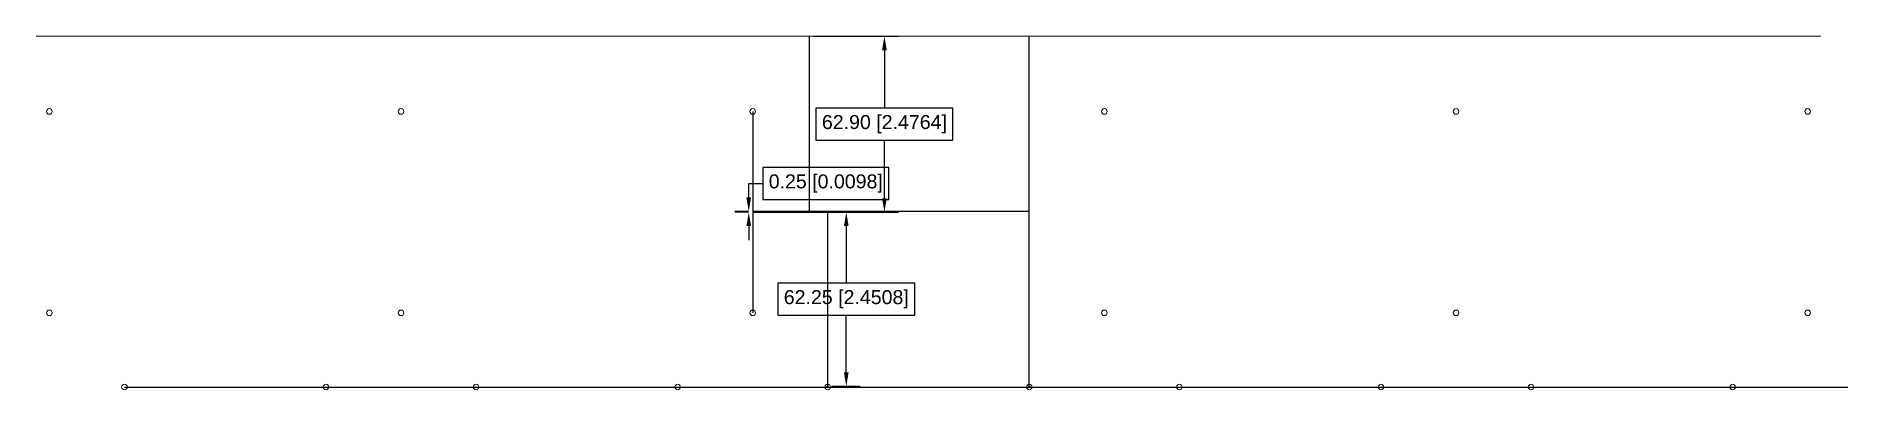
# Model space of a CAD drawing. Header units: millimetres. Extents: x -1625 to -978, y 2181 to 2307.
import ezdxf

# ---------------------------------------------------------------- set-up
doc = ezdxf.new("R2010")
doc.units = ezdxf.units.MM
doc.header["$MEASUREMENT"] = 0
doc.layers.add('Cells', color=7, linetype='Continuous')
doc.styles.get("Standard").update_dxf_attribs({"font": 'arial.ttf'})
doc.dimstyles.get("Standard").update_dxf_attribs({"dimtxt": 5, "dimasz": 5, "dimexe": 5, "dimexo": 1.5, "dimgap": -2.5, "dimtad": 0, "dimtih": 1, "dimtoh": 1, "dimzin": 0, "dimdsep": 46, "dimtxsty": 'Standard', "dimcen": 5, "dimazin": 0, "dimtfac": 1, "dimtofl": 0, "dimtmove": 0, "dimatfit": 3, "dimfxl": 1, "dimtolj": 1, "dimtzin": 0, "dimarcsym": 0})

# ---------------------------------------------------------------- blocks, each defined once
blk = doc.blocks.new('*U5')
at = {"layer": 'Cells', "color": 2, "lineweight": 0}
for centre in [(0, 36), (0, -36)]:
    blk.add_circle(centre, 1, dxfattribs=at)
blk = doc.blocks.new('*U6')
at = {"layer": 'Cells', "color": 0, "linetype": 'ByBlock', "lineweight": -2, "transparency": 16777216}
for p in [(0, 0), (125.6, 0), (251.2, 0), (376.8, 0), (502.4, 0), (628, 0)]:
    blk.add_blockref('*U5', p, dxfattribs=at)
blk = doc.blocks.new('*U7')
at = {"layer": 'Cells', "color": 2, "lineweight": 0}
for centre in [(-36, 0), (36, 0)]:
    blk.add_circle(centre, 1, dxfattribs=at)
blk = doc.blocks.new('*U8')
at = {"layer": 'Cells', "color": 0, "linetype": 'ByBlock', "lineweight": -2, "transparency": 16777216}
for p in [(0, 0), (125.6, 0), (251.2, 0), (376.8, 0), (502.4, 0)]:
    blk.add_blockref('*U7', p, dxfattribs=at)
blk = doc.blocks.new('*D11')
at = {"color": 0, "lineweight": -2, "transparency": 16777216}
for p, q in [((-1340.84, 2244.59), (-1330.72, 2244.59)), ((-1335.72, 2239.59), (-1335.72, 2219.17)), ((-1311.25, 2219.17), (-1360.2, 2219.17)), ((-1360.2, 2219.17), (-1360.2, 2207.76)), ((-1311.25, 2207.76), (-1311.25, 2219.17)), ((-1360.2, 2207.76), (-1311.25, 2207.76)), ((-1335.72, 2187.34), (-1335.72, 2207.76)), ((-1340.84, 2182.34), (-1330.72, 2182.34))]:
    blk.add_line(p, q, dxfattribs=at)
at = {"color": 0, "transparency": 16777216}
for points in [[(-1336.55, 2239.59), (-1334.89, 2239.59), (-1335.72, 2244.59)], [(-1336.55, 2187.34), (-1334.89, 2187.34), (-1335.72, 2182.34)]]:
    blk.add_solid(points, dxfattribs=at)
at = {"layer": 'Defpoints', "color": 0, "transparency": 16777216}
for p in [(-1342.34, 2244.59), (-1342.34, 2182.34, 62.5), (-1335.72, 2182.34)]:
    blk.add_point(p, dxfattribs=at)
at = {"color": 0, "transparency": 16777216, "insert": (-1335.72, 2213.46), "char_height": 5, "attachment_point": 5}
blk.add_mtext('\\A1;62.25 [2.4508]', dxfattribs=at)
blk = doc.blocks.new('*D12')
at = {"color": 0, "lineweight": -2, "transparency": 16777216}
for p, q in [((-1347.48, 2307.49), (-1317.1, 2307.49)), ((-1322.1, 2302.49), (-1322.1, 2281.74)), ((-1297.62, 2281.74), (-1346.57, 2281.74)), ((-1346.57, 2281.74), (-1346.57, 2270.34)), ((-1297.62, 2270.34), (-1297.62, 2281.74)), ((-1346.57, 2270.34), (-1297.62, 2270.34)), ((-1322.1, 2249.59), (-1322.1, 2270.34)), ((-1347.48, 2244.59), (-1317.1, 2244.59))]:
    blk.add_line(p, q, dxfattribs=at)
at = {"color": 0, "transparency": 16777216}
for points in [[(-1322.93, 2302.49), (-1321.26, 2302.49), (-1322.1, 2307.49)], [(-1322.93, 2249.59), (-1321.26, 2249.59), (-1322.1, 2244.59)]]:
    blk.add_solid(points, dxfattribs=at)
at = {"layer": 'Defpoints', "color": 0, "transparency": 16777216}
for p in [(-1348.98, 2307.49, 62.5), (-1348.98, 2244.59), (-1322.1, 2244.59)]:
    blk.add_point(p, dxfattribs=at)
at = {"color": 0, "transparency": 16777216, "insert": (-1322.1, 2276.04), "char_height": 5, "attachment_point": 5}
blk.add_mtext('\\A1;62.90 [2.4764]', dxfattribs=at)
blk = doc.blocks.new('*D13')
at = {"color": 0, "lineweight": -2, "transparency": 16777216}
for p, q in [((-1320.53, 2260.54), (-1365.56, 2260.54)), ((-1365.56, 2260.54), (-1365.56, 2249.14)), ((-1320.53, 2249.14), (-1320.53, 2260.54)), ((-1370.56, 2249.84), (-1370.56, 2254.84)), ((-1370.56, 2254.84), (-1365.56, 2254.84)), ((-1365.56, 2249.14), (-1320.53, 2249.14)), ((-1370.64, 2244.84), (-1375.56, 2244.84)), ((-1370.64, 2244.59), (-1375.56, 2244.59)), ((-1370.56, 2239.59), (-1370.56, 2234.59))]:
    blk.add_line(p, q, dxfattribs=at)
at = {"color": 0, "transparency": 16777216}
for points in [[(-1371.4, 2249.84), (-1369.73, 2249.84), (-1370.56, 2244.84)], [(-1371.4, 2239.59), (-1369.73, 2239.59), (-1370.56, 2244.59)]]:
    blk.add_solid(points, dxfattribs=at)
at = {"layer": 'Defpoints', "color": 0, "transparency": 16777216}
for p in [(-1370.56, 2244.84), (-1369.14, 2244.84), (-1369.14, 2244.59)]:
    blk.add_point(p, dxfattribs=at)
at = {"color": 0, "transparency": 16777216, "insert": (-1343.04, 2254.84), "char_height": 5, "attachment_point": 5}
blk.add_mtext('\\A1;0.25 [0.0098]', dxfattribs=at)

msp = doc.modelspace()

# ---------------------------------------------------------------- linework, layer by layer
for p, q in [((-1348.98, 2307.49, 62.5), (-1348.98, 2244.59)), ((-1369.142, 2280.59), (-1369.142, 2208.59)), ((-1369.142, 2244.59), (-1319.24, 2244.59)), ((-1342.342, 2182.34, 62.5), (-1342.342, 2244.59))]:
    msp.add_line(p, q)
at = {"color": 1}
for p, q in [((-1270.342, 2182.34, 62.5), (-1270.342, 2307.34, 62.5)), ((-1270.342, 2244.84, 62.5), (-1369.142, 2244.84)), ((-1593.542, 2182.09, 62.5), (-978.025, 2182.09, 62.5))]:
    msp.add_line(p, q, dxfattribs=at)
msp.add_circle((-1342.342, 2182.09, 62.5), 0.25)
msp.add_circle((-1270.342, 2182.09, 62.5), 0.25, dxfattribs=at)
at = {"layer": 'Cells', "color": 4, "lineweight": 0}
msp.add_line((-1625.042, 2307.49, 62.5), (-987.642, 2307.49, 62.5), dxfattribs=at)

# ---------------------------------------------------------------- block references
for name, p in [('*U6', (-1620.342, 2244.59)), ('*U8', (-1557.542, 2182.09, 62.5))]:
    msp.add_blockref(name, p, dxfattribs=at)

# ---------------------------------------------------------------- dimensions: what is measured, and where the dimension line sits
for base, p1, p2, picture, middle in [((-1322.098, 2244.59), (-1348.98, 2307.49, 62.5), (-1348.98, 2244.59), '*D12', (-1322.098, 2276.04)), ((-1335.72, 2182.34), (-1342.342, 2244.59), (-1342.342, 2182.34, 62.5), '*D11', (-1335.72, 2213.465))]:
    dim = msp.add_linear_dim(base=base, p1=p1, p2=p2, angle=90, dimstyle='Standard')
    dim.commit()
    dim.dimension.update_dxf_attribs({"geometry": picture, "text_midpoint": middle})
at = {"color": 1}
dim = msp.add_linear_dim(base=(-1370.563, 2244.84), p1=(-1369.142, 2244.59), p2=(-1369.142, 2244.84), angle=90, dimstyle='Standard', dxfattribs=at)
dim.commit()
dim.dimension.update_dxf_attribs({"geometry": '*D13', "text_midpoint": (-1343.044, 2254.84)})

doc.saveas('drawing.dxf')
